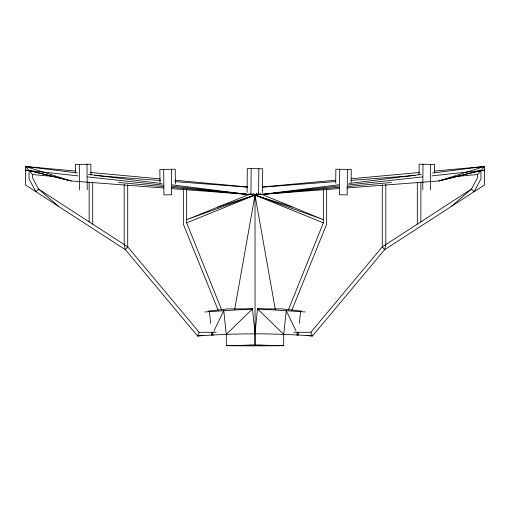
<?xml version="1.0" encoding="UTF-8"?>
<svg xmlns="http://www.w3.org/2000/svg" width="510" height="510" viewBox="0 0 510 510"><rect width="100%" height="100%" fill="white"/><g stroke="black" fill="none" stroke-linecap="round" stroke-linejoin="round"><path stroke-width="0.76" d="M214.009 330.767L223.769 310.737L226.281 334.375L226.351 345.691L255.083 345.799L255 195.069L257.034 193.131M301.563 311.094L281.871 308.888L257.512 308.888L255 333.719L254.917 345.799M255.083 345.799L283.649 345.691L283.719 334.375L286.231 310.737L295.991 330.767M247.095 192.519L247.305 168.549L262.695 168.772L262.478 192.742M250.933 194.119L251.169 168.606M258.627 194.233L258.857 168.714M335.733 183.128L335.854 169.212L351.243 169.441L351.122 182.58M339.717 169.269L339.481 194.782L347.176 194.897L347.406 169.384M419.048 175.026L419.143 164.201L434.533 164.43L434.456 172.935M422.771 189.771L423.007 164.258M430.465 189.886L430.695 164.373M75.397 171.067L25.5 166.464L25.5 184.964L125.383 249.69L197.555 335.988C231.004 333.54 264.594 333.132 298.082 335.064L298.331 332.724M299.338 323.365L300.594 311.661M234.676 309.544L255 195.069L252.966 193.131M288.271 310.105L323.34 222.864L323.34 188.757M291.841 310.233L326.655 224.209L326.655 188.451M77.533 172.998L25.5 166.464L32.595 174.535L32.595 177.913L38.537 189.057L127.71 246.84L199.174 332.284L197.555 335.988L203.86 335.28M213.48 334.828L211.918 335.064L213.314 332.201M293.766 332.284L310.826 332.284L382.29 246.84L471.463 189.057L477.405 177.913L477.405 174.535L484.5 166.464L434.603 171.067M251.424 310.029L252.488 308.888L255 333.719M226.281 334.375L252.488 308.888L228.129 308.888L208.437 311.094M451.203 206.537L471.463 189.057L474.121 191.69L480.962 178.876L480.962 170.487L484.5 170.161L431.944 175.886M250.021 194.08L186.66 219.683L255 195.069L339.188 187.291M221.729 310.105L186.66 222.864L255 195.069L292.358 207.079M217.642 207.079L255 195.069L323.34 219.683L260.1 193.641M463.558 173.113L438.874 180.948L346.959 187.954M465.056 172.635L484.5 166.464L484.5 184.964L384.617 249.69L312.445 335.988L296.52 334.828M480.962 170.487L438.874 180.948L480.904 170.55M339.826 188.496L261.375 194.476L338.64 184.773M348.891 183.492L421.426 174.382M432.467 172.998L484.5 166.464M261.375 194.476L338.767 186.042M348.241 185.009L422.471 176.919M262.529 186.953L335.637 180.208M351.307 178.761L419.66 172.45M347.807 186.494L391.342 182.478M455.615 176.543L477.405 174.535M262.134 187.164L335.867 181.547M350.931 180.4L411.187 175.803M412.775 175.682L415.153 175.504M204.873 311.954L252.488 308.888M226.351 345.691L255.076 345.041L283.649 345.691M199.174 332.284L216.234 332.284M248.619 194.087L252.469 194.144M256.32 194.202L260.929 194.265M258.576 310.029L257.512 308.888L305.127 311.954M94.847 175.504L97.225 175.682M98.812 175.803L160.65 180.521M174.924 181.605L247.866 187.164M163.837 188.018L71.126 180.948L29.095 170.55L25.5 170.161L29.038 170.487L71.126 180.948L46.442 173.113M171.762 188.617L248.625 194.476L172.144 184.875M90.34 172.45L160.261 178.902M175.147 180.279L247.471 186.953M32.595 174.535L54.385 176.543M118.658 182.478L163.755 186.641M171.596 187.368L255 195.069L323.34 222.864M29.095 170.55L78.055 175.886M87.529 176.919L163.34 185.181M172.023 186.131L248.625 194.476M306.14 335.28L312.445 335.988L310.826 332.284M88.574 174.382L161.893 183.587M25.5 166.464L44.944 172.635M58.797 206.537L38.537 189.057L35.878 191.69L29.038 178.876L29.038 170.487M257.512 308.888L283.719 334.375M296.686 332.201L298.082 335.064M218.159 310.233L183.345 224.209L183.345 188.451M255 195.069L275.323 309.544M209.406 311.661L210.662 323.365M211.669 332.724L211.918 335.064M175.37 183.9L175.242 169.212L159.859 169.441L159.974 182.58M171.385 169.269L171.615 194.782L163.92 194.897L163.691 169.384M90.952 175.026L90.856 164.201L75.467 164.43L75.544 172.935M86.993 164.258L87.229 189.771M79.305 164.373L79.534 189.886M420.858 182.134L420.858 221.844M417.314 182.44L417.314 224.139M385.828 184.563L385.828 244.545L384.617 249.69L382.29 246.84L382.29 184.9M255 345.041L255 345.799M186.66 188.757L186.66 222.864M127.71 184.9L127.71 246.84L125.383 249.69L124.172 244.545L124.172 184.563M92.686 182.44L92.686 224.139M89.142 182.134L89.142 221.844M257.282 345.155L257.282 345.723L278.709 345.64L257.282 345.155M252.718 345.155L231.291 345.64L252.718 345.723L252.718 345.155"/></g></svg>
